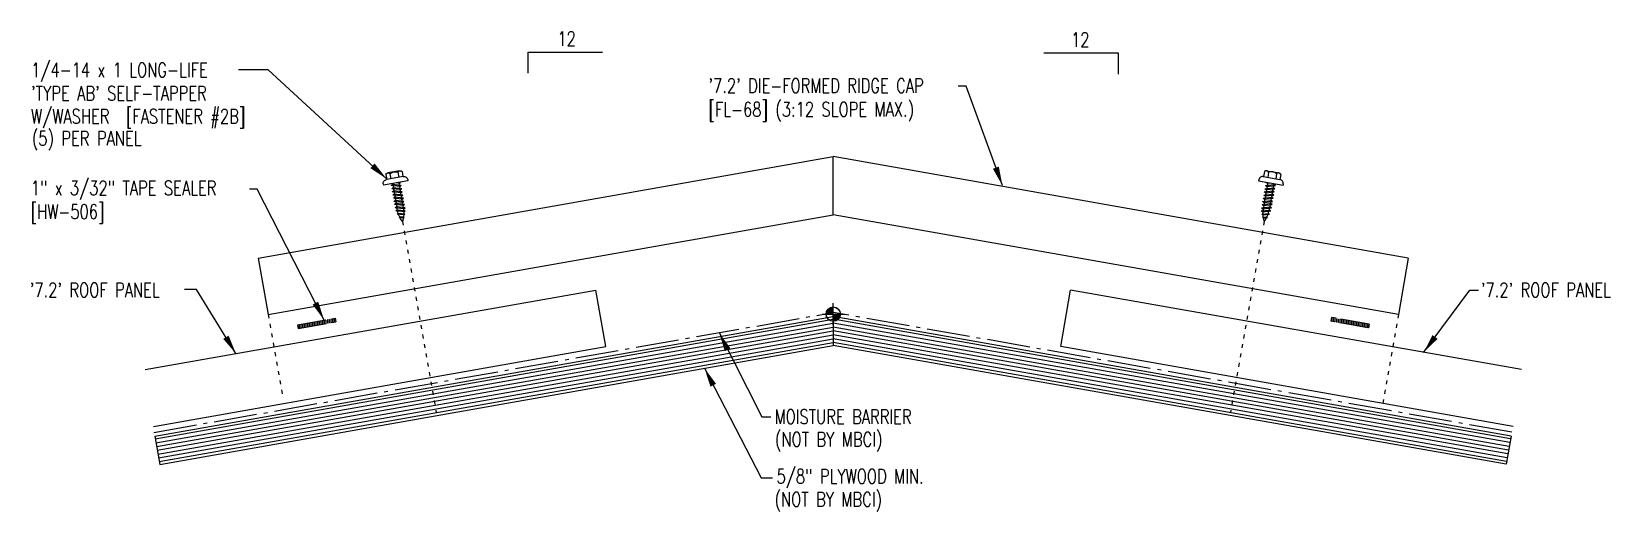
# Model space of a CAD drawing. Header units: inches. Extents: x 2 to 189, y 19 to 99.
# Drawn here: x 2.2 to 43.48, y 18.53 to 31.06 of the extents above; entities outside this region: 3.
import ezdxf
from ezdxf.enums import TextEntityAlignment as Align

# ---------------------------------------------------------------- set-up
doc = ezdxf.new("R2010")
doc.units = ezdxf.units.IN
doc.header["$MEASUREMENT"] = 0
for name, pattern in [('CENTER2', [1.125, 0.75, -0.125, 0.125, -0.125]), ('CENTER4', [0.53, 0.375, -0.0625, 0.03, -0.0625]), ('DOT', [0.25, 0, -0.25])]:
    doc.linetypes.add(name, pattern=pattern)
for name, color, linetype in [('ANNTEXT', 2, 'Continuous'), ('BARRIER', 253, 'CENTER2'), ('DIM', 2, 'Continuous'), ('FASTENER', 9, 'Continuous'), ('MARK', 1, 'Continuous'), ('PANEL', 11, 'Continuous'), ('SEALANT', 253, 'CENTER2'), ('SECTION', 11, 'Continuous'), ('TAPE', 8, 'Continuous'), ('TEXT', 2, 'Continuous'), ('WOOD', 3, 'Continuous')]:
    doc.layers.add(name, color=color, linetype=linetype)
doc.styles.add('DIMTEXT', font='romans.shx', dxfattribs={"width": 0.75})
doc.styles.add('TEXT1', font='ROMANS.shx', dxfattribs={"width": 0.75, "height": 0.375})
doc.dimstyles.new('DETAIL$7', dxfattribs={"dimscale": 4, "dimtxt": 0.375, "dimasz": 0.125, "dimexe": 0.0625, "dimexo": 0.125, "dimgap": 0.0625, "dimtad": 1, "dimdec": 4, "dimzin": 3, "dimdsep": 46, "dimlunit": 4, "dimtxsty": 'TEXT1', "dimblk": 'ARCHTICK', "dimcen": 0.0625, "dimclrd": 7, "dimclre": 7, "dimclrt": 2, "dimadec": 0, "dimazin": 0, "dimtfac": 0.59375, "dimtdec": 4, "dimtmove": 0, "dimatfit": 3, "dimfxl": 0, "dimfrac": 2, "dimtolj": 1, "dimtzin": 3, "dimarcsym": 0})

# ---------------------------------------------------------------- blocks, each defined once
blk = doc.blocks.new('slopl1')
at = {"layer": 'MARK', "color": 6}
blk.add_lwpolyline([(0, 0), (0, 0.137), (0.487, 0.137)], dxfattribs=at)
at = {"layer": 'MARK', "color": 2, "style": 'TEXT1', "width": 0.75}
blk.add_text('12', height=0.0938, dxfattribs=at).set_placement((0.191, 0.178))
blk.add_attdef('SLOPL1', text='', height=0.0938, dxfattribs=at).set_placement((-0.055, 0.024), align=Align.RIGHT)
blk = doc.blocks.new('slopr1')
at = {"layer": 'MARK', "color": 6}
blk.add_lwpolyline([(0, 0), (0, 0.137), (-0.487, 0.137)], dxfattribs=at)
at = {"layer": 'MARK', "color": 2, "style": 'TEXT1', "width": 0.75}
blk.add_text('12', height=0.0938, dxfattribs=at).set_placement((-0.31, 0.178))
blk.add_attdef('SLOPR1', (0.042, 0.024), '', height=0.0938, dxfattribs=at)
blk = doc.blocks.new('wp')
at = {"layer": 'SECTION'}
for p, q in [((-0.096, 0), (0.096, 0)), ((0, -0.096), (0, 0.096))]:
    blk.add_line(p, q, dxfattribs=at)
at = {"layer": 'SECTION', "const_width": 0.0625}
for points in [[(0, 0.031, 0.414214), (-0.031, 0, 1)], [(0, -0.031, 0.414214), (0.031, 0, 1)]]:
    blk.add_lwpolyline(points, format="xyb", dxfattribs=at)
at = {"layer": 'SECTION'}
blk.add_circle((0, 0), 0.0625, dxfattribs=at)
blk = doc.blocks.new('A$C6938402A')
at = {"layer": 'TAPE'}
h = blk.add_hatch(dxfattribs=at)
h.set_pattern_fill('DOTS', color=256, scale=0.35, angle=270, style=0)
h.set_pattern_definition([(270, (-22.332364, -26.379487), (0.021875, -0.0109375), [0, -0.021875])])
h.paths.add_polyline_path([(-0.563, -0.04), (-0.547, -0.132), (0.438, 0.041), (0.422, 0.134)])
at = {"layer": 'SEALANT'}
for p, q in [((-0.563, -0.04), (0.422, 0.134)), ((-0.547, -0.132), (0.438, 0.041)), ((0.422, 0.134), (0.438, 0.041)), ((-0.563, -0.04), (-0.547, -0.132))]:
    blk.add_line(p, q, dxfattribs=at)
blk = doc.blocks.new('_ArchTick')
at = {"color": 0, "linetype": 'ByBlock', "const_width": 0.15}
blk.add_lwpolyline([(-0.5, -0.5), (0.5, 0.5)], dxfattribs=at)
blk = doc.blocks.new('FD-F2b')
at = {"layer": 'TEXT', "style": 'TEXT1', "width": 0.75}
for s, height, p in [('1/4-14 x 1 LONG-LIFE', 0.09375, (0.005, -0.041)), ("'TYPE AB' SELF-TAPPER", 0.09375, (0.005, -0.193)), ('W/WASHER', 0.0938, (0.005, -0.344)), ('[FASTENER #2B]', 0.09375, (0.625, -0.344))]:
    blk.add_text(s, height=height, dxfattribs=at).set_placement(p)
blk.add_attdef('(QUANTITY)', (0.005, -0.496), '', height=0.0938, dxfattribs=at)
at = {"layer": 'TEXT', "style": 'TEXT1', "flags": 1}
for tag, p in [('Description', (0.02, -0.714)), ('Multiple', (0.02, -0.714)), ('Color', (0.02, -0.714)), ('Calc', (0.02, -0.714)), ('Opt1', (0.02, -0.714)), ('Opt2', (0.02, -0.714)), ('Opt3', (0.02, -0.714)), ('Part', (0.02, -0.714)), ('Spare1', (0.02, -0.902)), ('Spare2', (0.02, -0.902)), ('Spare3', (0.02, -0.902)), ('Spare4', (0.02, -0.902)), ('Spare5', (0.02, -0.902)), ('Spare6', (0.02, -0.902)), ('Spare7', (0.02, -0.902)), ('Spare8', (0.02, -0.902)), ('Spare9', (0.02, -0.902)), ('Spare10', (0.02, -0.902))]:
    blk.add_attdef(tag, p, '', height=0.0938, dxfattribs=at)
blk = doc.blocks.new('FZ6')
at = {"layer": 'FASTENER'}
for p, q in [((-0.324, 0.071), (-0.324, 0.037)), ((-0.324, 0.037), (0.324, 0.037)), ((-0.224, 0.171), (0.215, 0.171)), ((-0.215, 0.305), (-0.215, 0.171)), ((-0.161, 0.337), (0.161, 0.337)), ((-0.129, 0.035), (-0.124, 0.037)), ((-0.096, 0.017), (-0.129, 0.035)), ((-0.129, -0.049), (0.096, 0.015)), ((-0.124, 0.037), (-0.08, 0.037)), ((-0.107, 0.305), (-0.107, 0.171)), ((-0.096, 0.017), (-0.025, 0.037)), ((-0.08, 0.037), (0.08, 0.037)), ((-0.08, 0.021), (-0.08, -0.035)), ((0.08, 0.037), (0.08, 0.011)), ((0.129, -0.003), (0.096, 0.015)), ((0.107, 0.305), (0.107, 0.171)), ((0.215, 0.305), (0.215, 0.171)), ((0.324, 0.071), (0.324, 0.037)), ((-0.096, -0.068), (-0.129, -0.049)), ((-0.129, -0.134), (0.096, -0.069)), ((-0.096, -0.152), (-0.129, -0.134)), ((-0.129, -0.218), (0.096, -0.154)), ((-0.096, -0.237), (-0.129, -0.218)), ((-0.129, -0.303), (0.096, -0.238)), ((-0.096, -0.321), (-0.129, -0.303)), ((-0.129, -0.387), (0.096, -0.323)), ((-0.096, -0.406), (-0.129, -0.387)), ((-0.129, -0.471), (0.096, -0.407)), ((-0.096, -0.068), (0.129, -0.004)), ((-0.096, -0.152), (0.129, -0.088)), ((-0.096, -0.237), (0.129, -0.172)), ((-0.096, -0.321), (0.129, -0.257)), ((-0.096, -0.406), (0.129, -0.341)), ((-0.08, -0.063), (-0.08, -0.12)), ((-0.08, -0.148), (-0.08, -0.204)), ((-0.08, -0.232), (-0.08, -0.288)), ((-0.08, -0.317), (-0.08, -0.373)), ((-0.08, -0.401), (-0.08, -0.457)), ((0.08, -0.016), (0.08, -0.074)), ((0.08, -0.102), (0.08, -0.158)), ((0.08, -0.186), (0.08, -0.243)), ((0.08, -0.27), (0.08, -0.327)), ((0.08, -0.355), (0.08, -0.412)), ((0.129, -0.088), (0.096, -0.069)), ((0.129, -0.172), (0.096, -0.154)), ((0.129, -0.257), (0.096, -0.238)), ((0.129, -0.341), (0.096, -0.323)), ((0.129, -0.426), (0.096, -0.407)), ((-0.096, -0.49), (-0.129, -0.471)), ((-0.129, -0.556), (0.096, -0.491)), ((-0.096, -0.575), (-0.129, -0.556)), ((-0.129, -0.64), (0.096, -0.576)), ((-0.096, -0.659), (-0.129, -0.64)), ((-0.121, -0.722), (0.092, -0.662)), ((-0.088, -0.741), (-0.121, -0.722)), ((-0.096, -0.49), (0.129, -0.426)), ((-0.096, -0.575), (0.129, -0.51)), ((-0.096, -0.659), (0.129, -0.595)), ((-0.095, -0.799), (0.071, -0.752)), ((-0.061, -0.818), (-0.095, -0.799)), ((-0.088, -0.741), (0.125, -0.68)), ((-0.08, -0.485), (-0.08, -0.542)), ((-0.08, -0.57), (-0.08, -0.626)), ((-0.061, -0.818), (0.104, -0.771)), ((0.104, -0.771), (0.071, -0.752)), ((0.08, -0.44), (0.08, -0.496)), ((0.08, -0.524), (0.08, -0.58)), ((0.125, -0.68), (0.092, -0.662)), ((0.129, -0.51), (0.096, -0.491)), ((0.129, -0.595), (0.096, -0.576)), ((-0.063, -0.877), (0.034, -0.847)), ((-0.029, -0.895), (-0.063, -0.877)), ((-0.029, -0.895), (0.068, -0.866)), ((0.068, -0.866), (0.034, -0.847))]:
    blk.add_line(p, q, dxfattribs=at)
for centre, radius, start, end in [((-0.224, 0.071), 0.1, 90, 180), ((-0.161, 0.274), 0.0628, 29.8754, 150.1246), ((0, 0.141), 0.196, 56.9974, 123.0026), ((0.161, 0.274), 0.0628, 29.8754, 150.1246), ((0.224, 0.071), 0.1, 0, 90), ((0.676, -0.642), 0.757, 180.9696, 185.1765), ((0.676, -0.642), 0.757, 187.255, 191.3837), ((0.676, -0.642), 0.757, 193.4363, 197.6723), ((-0.676, -0.642), 0.757, 343.5473, 349.3968), ((-0.676, -0.642), 0.757, 351.6648, 356.0901), ((-0.676, -0.642), 0.757, 358.2537, 2.5109), ((0.676, -0.642), 0.757, 199.1495, 206.7351), ((-0.676, -0.642), 0.757, 333.2649, 342.2085)]:
    blk.add_arc(centre, radius, start, end, dxfattribs=at)

msp = doc.modelspace()

# ---------------------------------------------------------------- linework, layer by layer
at = {"layer": 'BARRIER', "linetype": 'CENTER4', "ltscale": 3}
for p in [(5.402, 20.592), (40.903, 20.596)]:
    msp.add_line(p, (23.162, 23.724), dxfattribs=at)
at = {"layer": 'DIM', "linetype": 'DOT', "ltscale": 0.6}
for p, q in [((11.9, 26.1), (12.78, 21.112)), ((34.423, 26.1), (33.544, 21.112)), ((8.39, 23.67), (8.772, 21.499)), ((37.934, 23.67), (37.524, 21.348))]:
    msp.add_line(p, q, dxfattribs=at)
at = {"layer": 'PANEL'}
for p, q in [((8.129, 25.147), (23.162, 27.798)), ((23.162, 26.275), (23.162, 27.798)), ((38.194, 25.147), (23.162, 27.798)), ((8.39, 23.67), (23.162, 26.275)), ((37.934, 23.67), (23.162, 26.275)), ((8.129, 25.147), (8.39, 23.67)), ((38.194, 25.147), (37.934, 23.67)), ((5.168, 22.231), (16.956, 24.309)), ((17.217, 22.832), (16.956, 24.309)), ((29.107, 22.832), (29.367, 24.309)), ((41.156, 22.231), (29.367, 24.309)), ((5.39, 20.747), (17.217, 22.832)), ((40.934, 20.747), (29.107, 22.832))]:
    msp.add_line(p, q, dxfattribs=at)
at = {"layer": 'WOOD', "color": 3, "linetype": 'Continuous'}
for p, q in [((5.423, 20.494), (23.162, 23.622)), ((23.162, 23.622), (23.162, 22.86)), ((40.882, 20.497), (23.162, 23.622)), ((5.554, 19.756), (23.162, 22.86)), ((40.752, 19.759), (23.162, 22.86)), ((5.423, 20.494), (5.554, 19.756)), ((40.882, 20.497), (40.752, 19.759))]:
    msp.add_line(p, q, dxfattribs=at)
at = {"layer": 'WOOD', "color": 9, "linetype": 'Continuous'}
for p, q in [((5.436, 20.42), (23.162, 23.546)), ((40.869, 20.424), (23.162, 23.546)), ((5.454, 20.322), (23.162, 23.444)), ((5.471, 20.223), (23.162, 23.343)), ((5.489, 20.125), (23.162, 23.241)), ((5.506, 20.026), (23.162, 23.14)), ((40.851, 20.325), (23.162, 23.444)), ((40.834, 20.227), (23.162, 23.343)), ((40.817, 20.128), (23.162, 23.241)), ((40.799, 20.03), (23.162, 23.14)), ((5.523, 19.928), (23.162, 23.038)), ((5.541, 19.829), (23.162, 22.937)), ((40.782, 19.931), (23.162, 23.038)), ((40.765, 19.833), (23.162, 22.937))]:
    msp.add_line(p, q, dxfattribs=at)

# ---------------------------------------------------------------- block references
at = {"layer": 'FASTENER', "xscale": -1, "rotation": 9.999999999999964}
msp.add_blockref('FZ6', (11.729, 27.067), dxfattribs=at)
at = {"layer": 'FASTENER', "rotation": 350.0000000000001}
msp.add_blockref('FZ6', (34.594, 27.067), dxfattribs=at)
at = {"layer": 'MARK', "xscale": 4, "yscale": 4, "zscale": 4}
for name, p in [('slopl1', (15.184, 29.975)), ('slopr1', (30.616, 29.95))]:
    msp.add_blockref(name, p, dxfattribs=at)
at = {"layer": 'TEXT'}
for name, p, xscale, yscale, zscale in [('FD-F2b', (2.168, 30.037), 4, 4, 4), ('wp', (23.159, 23.681), 3, 3, 3), ('wp', (23.162, 23.681), 3, 3, 3)]:
    msp.add_blockref(name, p, dxfattribs=dict(at, xscale=xscale, yscale=yscale, zscale=zscale))
msp.add_blockref('A$C6938402A', (9.717, 23.441), dxfattribs=at)
at = {"layer": 'TEXT', "xscale": -1}
msp.add_blockref('A$C6938402A', (36.606, 23.459), dxfattribs=at)

# ---------------------------------------------------------------- texts
at = {"layer": 'ANNTEXT', "insert": (90.662, 99.274), "char_height": 0.72, "attachment_point": 4, "rotation": 10}
msp.add_mtext('\\A1;  ', dxfattribs=at)
at = {"layer": 'ANNTEXT', "char_height": 0.375, "attachment_point": 4, "rotation": 10, "style": 'DIMTEXT'}
for insert in [(188.058, 71.629), (188.529, 71.686)]:
    msp.add_mtext('\\A1;  ', dxfattribs=dict(at, insert=insert))
at = {"layer": 'TEXT', "style": 'TEXT1', "width": 0.75}
for s, p in [("'7.2' DIE-FORMED RIDGE CAP", (19.899, 29.462)), ('[FL-68] (3:12 SLOPE MAX.)', (19.899, 28.841)), ('(5) PER PANEL', (2.209, 28.085)), ('1" x 3/32" TAPE SEALER', (2.179, 26.792)), ('[HW-506]', (2.179, 26.17)), ("'7.2' ROOF PANEL", (2.154, 24.125)), ("'7.2' ROOF PANEL", (40.092, 24.125)), ('MOISTURE BARRIER', (21.627, 20.813)), ('(NOT BY MBCI)', (21.636, 20.22)), ('5/8" PLYWOOD MIN.', (21.678, 19.258)), ('(NOT BY MBCI)', (21.626, 18.652))]:
    msp.add_text(s, height=0.375, dxfattribs=at).set_placement(p)

# ---------------------------------------------------------------- leaders
for points in [[(11.484, 27.216), (8.386, 30.067), (7.613, 30.067)], [(27.584, 27.037), (26.634, 29.64), (26.424, 29.64)], [(9.851, 23.524), (8.102, 26.945), (7.903, 26.945)], [(7.545, 22.65), (6.518, 24.323), (6.204, 24.323)], [(38.596, 22.682), (39.8, 24.31), (40.031, 24.31)], [(20.175, 23.197), (21.292, 20.997), (21.525, 20.997)], [(19.794, 22.267), (21.275, 19.402), (21.575, 19.402)]]:
    msp.add_leader(points, dimstyle='DETAIL$7')

doc.saveas('drawing.dxf')
